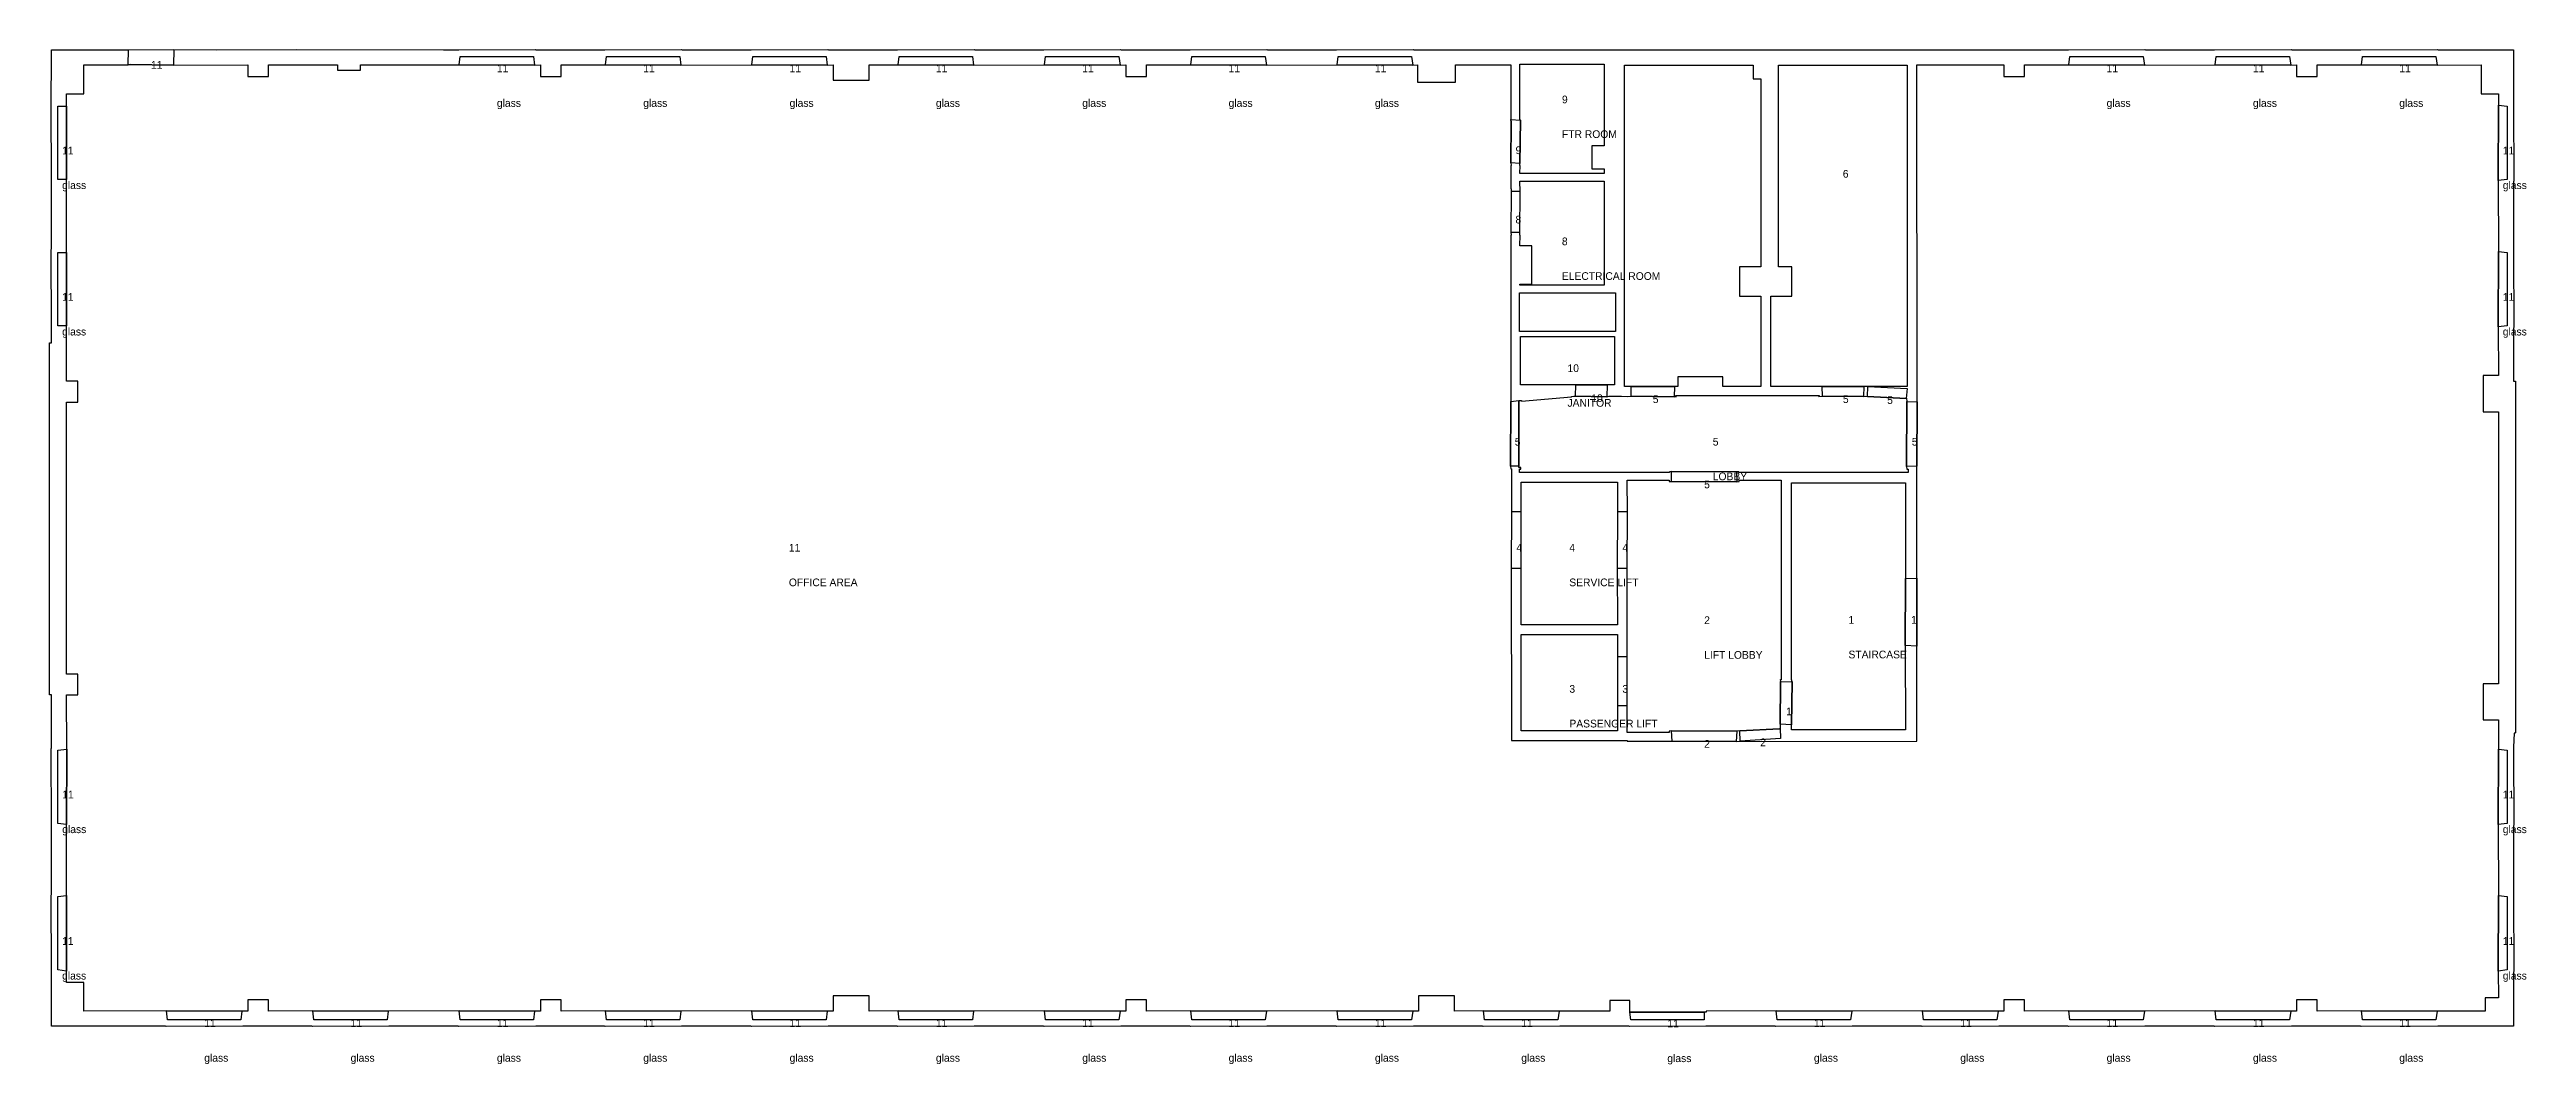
# Model space of a CAD drawing. Header units: metres. Extents: x -87.2 to 11.9, y 138.3 to 164.6.
# Drawn here: x -87.2 to -22.8, y 138.3 to 164.6 of the extents above; entities that cross this region are included whole.
import ezdxf

# ---------------------------------------------------------------- set-up
doc = ezdxf.new("R2010")
doc.units = ezdxf.units.M
for name, color, linetype in [('BuildingOutline', 6, 'Continuous'), ('Door', 181, 'Continuous'), ('DoorDetail', 181, 'Continuous'), ('Floor', 4, 'Continuous'), ('Space', 3, 'Continuous'), ('SpaceDetail', 3, 'Continuous'), ('Window', 57, 'Continuous'), ('WindowDetail', 57, 'Continuous')]:
    doc.layers.add(name, color=color, linetype=linetype)

# ---------------------------------------------------------------- blocks, each defined once
blk = doc.blocks.new('SpaceDetail')
for tag, p in [('SPACENUMBER', (0, -0.3)), ('UNITNUMBER', (0, -0.6)), ('SPACEUSAGE', (0, -1.2)), ('FLOORNUMBER', (0, -0.9))]:
    blk.add_attdef(tag, p, '', height=0.2)
blk = doc.blocks.new('DoorDetail')
for tag, p in [('SPACENUMBER', (0, -0.3)), ('UNITNUMBER', (0, -0.6)), ('TYPE', (0, -1.2)), ('FLOORNUMBER', (0, -0.9))]:
    blk.add_attdef(tag, p, '', height=0.2)
blk = doc.blocks.new('WindowDetail')
for tag, p in [('SPACENUMBER', (0, -0.3)), ('UNITNUMBER', (0, -0.6)), ('TYPE', (0, -1.2)), ('FLOORNUMBER', (0, -0.9))]:
    blk.add_attdef(tag, p, '', height=0.2)

msp = doc.modelspace()

# ---------------------------------------------------------------- linework, layer by layer
at = {"layer": 'BuildingOutline'}
msp.add_lwpolyline([(-68.936, 139.257), (-68.956, 139.267), (-69.028, 139.267), (-70.256, 139.267), (-70.736, 139.267), (-70.756, 139.267), (-72.736, 139.257), (-72.756, 139.267), (-72.766, 139.267), (-72.828, 139.267), (-74.056, 139.267), (-74.516, 139.267), (-74.536, 139.267), (-76.536, 139.257), (-76.556, 139.267), (-76.628, 139.267), (-77.856, 139.267), (-78.336, 139.267), (-78.356, 139.267), (-80.336, 139.257), (-80.356, 139.267), (-80.366, 139.267), (-80.428, 139.267), (-81.656, 139.267), (-82.116, 139.267), (-82.136, 139.267), (-82.146, 139.267), (-84.136, 139.257), (-84.156, 139.267), (-84.228, 139.267), (-85.456, 139.267), (-87.114, 139.267), (-87.114, 139.424), (-87.114, 139.444), (-87.114, 140.687), (-87.124, 142.667), (-87.114, 142.687), (-87.113, 142.759), (-87.114, 143.987), (-87.114, 144.467), (-87.114, 144.477), (-87.124, 146.467), (-87.114, 146.487), (-87.114, 146.559), (-87.114, 147.787), (-87.114, 147.867), (-87.144, 147.867), (-87.164, 147.867), (-87.164, 147.982), (-87.164, 157.002), (-87.114, 157.002), (-87.114, 157.402), (-87.124, 159.382), (-87.114, 159.474), (-87.114, 160.702), (-87.114, 161.182), (-87.114, 161.202), (-87.124, 163.182), (-87.114, 164.424), (-87.114, 164.444), (-87.114, 164.602), (-85.115, 164.602), (-83.935, 164.612), (-82.828, 164.602), (-80.763, 164.612), (-76.936, 164.602), (-76.536, 164.602), (-74.556, 164.612), (-74.536, 164.602), (-74.464, 164.602), (-73.236, 164.602), (-72.756, 164.602), (-72.746, 164.602), (-70.756, 164.612), (-70.736, 164.602), (-70.664, 164.602), (-69.436, 164.602), (-68.956, 164.602), (-68.946, 164.602), (-66.956, 164.612), (-66.936, 164.602), (-66.864, 164.602), (-65.636, 164.602), (-65.156, 164.602), (-65.146, 164.602), (-63.156, 164.612), (-63.136, 164.602), (-63.064, 164.602), (-61.836, 164.602), (-61.356, 164.602), (-61.346, 164.602), (-59.356, 164.612), (-59.336, 164.602), (-59.264, 164.602), (-58.036, 164.602), (-57.556, 164.602), (-57.546, 164.602), (-55.556, 164.612), (-55.536, 164.602), (-55.464, 164.602), (-54.236, 164.602), (-53.756, 164.602), (-53.746, 164.602), (-51.756, 164.612), (-51.736, 164.602), (-51.664, 164.602), (-50.436, 164.602), (-50.356, 164.602), (-35.156, 164.602), (-35.146, 164.602), (-34.736, 164.602), (-32.756, 164.612), (-32.736, 164.602), (-32.664, 164.602), (-31.436, 164.602), (-30.956, 164.602), (-30.946, 164.602), (-28.956, 164.612), (-28.936, 164.602), (-28.864, 164.602), (-27.636, 164.602), (-27.156, 164.602), (-27.146, 164.602), (-25.156, 164.612), (-25.136, 164.602), (-25.126, 164.602), (-25.064, 164.602), (-23.836, 164.602), (-23.356, 164.602), (-23.346, 164.602), (-23.179, 164.602), (-23.179, 163.222), (-23.179, 163.202), (-23.179, 163.192), (-23.169, 161.202), (-23.179, 161.182), (-23.179, 161.11), (-23.179, 159.882), (-23.179, 159.402), (-23.179, 159.391), (-23.169, 157.402), (-23.179, 157.382), (-23.179, 157.372), (-23.179, 157.31), (-23.179, 156.082), (-23.179, 156.002), (-23.129, 156.002), (-23.129, 146.887), (-23.129, 146.877), (-23.149, 146.867), (-23.163, 146.867), (-23.179, 146.507), (-23.179, 146.487), (-23.179, 146.477), (-23.169, 144.487), (-23.179, 144.467), (-23.179, 144.457), (-23.179, 144.395), (-23.179, 143.167), (-23.179, 142.707), (-23.179, 142.687), (-23.179, 142.677), (-23.169, 140.687), (-23.179, 140.667), (-23.179, 140.657), (-23.179, 140.595), (-23.179, 139.367), (-23.179, 139.267), (-23.336, 139.267), (-23.356, 139.267), (-25.116, 139.267), (-25.136, 139.267), (-25.146, 139.267), (-27.136, 139.257), (-27.156, 139.267), (-27.166, 139.267), (-27.228, 139.267), (-28.456, 139.267), (-28.916, 139.267), (-28.936, 139.267), (-28.946, 139.267), (-30.936, 139.257), (-30.956, 139.267), (-31.028, 139.267), (-32.256, 139.267), (-32.736, 139.267), (-32.756, 139.267), (-34.736, 139.257), (-34.756, 139.267), (-34.766, 139.267), (-34.828, 139.267), (-36.056, 139.267), (-36.516, 139.267), (-36.536, 139.267), (-36.546, 139.267), (-38.536, 139.257), (-38.556, 139.267), (-38.628, 139.267), (-39.856, 139.267), (-40.336, 139.267), (-40.356, 139.267), (-42.336, 139.257), (-42.356, 139.267), (-42.428, 139.267), (-43.656, 139.267), (-44.136, 139.267), (-44.156, 139.267), (-46.136, 139.257), (-46.156, 139.267), (-46.166, 139.267), (-46.228, 139.267), (-47.456, 139.267), (-47.916, 139.267), (-47.936, 139.267), (-47.946, 139.267), (-49.936, 139.257), (-49.956, 139.267), (-49.966, 139.267), (-50.028, 139.267), (-51.256, 139.267), (-51.716, 139.267), (-51.736, 139.267), (-51.746, 139.267), (-53.736, 139.257), (-53.756, 139.267), (-53.828, 139.267), (-55.056, 139.267), (-55.536, 139.267), (-55.556, 139.267), (-57.536, 139.257), (-57.556, 139.267), (-57.566, 139.267), (-57.628, 139.267), (-58.856, 139.267), (-59.316, 139.267), (-59.336, 139.267), (-59.346, 139.267), (-61.336, 139.257), (-61.356, 139.267), (-61.428, 139.267), (-62.656, 139.267), (-63.136, 139.267), (-63.156, 139.267), (-65.136, 139.257), (-65.156, 139.267), (-65.166, 139.267), (-65.228, 139.267), (-66.456, 139.267), (-66.916, 139.267), (-66.936, 139.267), (-66.946, 139.267)], close=True, dxfattribs=at)
at = {"layer": 'Door'}
for points in [[(-85.115, 164.602), (-83.935, 164.612), (-83.945, 164.204), (-85.065, 164.224), (-85.125, 164.214)], [(-49.206, 162.729), (-49.216, 162.799), (-48.966, 162.779), (-48.986, 161.659), (-49.216, 161.669)], [(-49.206, 160.929), (-49.216, 159.869), (-48.986, 159.869), (-48.976, 160.929)], [(-46.727, 155.6), (-47.534, 155.614), (-47.532, 155.914), (-46.715, 155.914)], [(-46.09, 155.614), (-46.089, 155.864), (-44.967, 155.864), (-44.979, 155.6)], [(-41.126, 155.614), (-41.136, 155.864), (-40.052, 155.864), (-40.062, 155.604)], [(-39.955, 155.61), (-39.943, 155.864), (-38.929, 155.818), (-38.951, 155.555)], [(-49.216, 155.48), (-49.009, 155.5), (-49.009, 155.464), (-49.009, 153.804), (-49.225, 153.803)], [(-38.931, 155.48), (-38.668, 155.466), (-38.678, 153.803), (-38.941, 153.788)], [(-43.355, 153.653), (-43.35, 153.389), (-45.042, 153.399), (-45.042, 153.664)], [(-48.946, 151.154), (-48.946, 152.614), (-49.196, 152.614), (-49.206, 151.154)], [(-46.196, 151.154), (-46.186, 152.614), (-46.446, 152.614), (-46.456, 151.154)], [(-38.966, 150.881), (-38.677, 150.891), (-38.677, 149.132), (-38.976, 149.142)], [(-46.196, 147.589), (-46.196, 148.849), (-46.446, 148.849), (-46.446, 147.589)], [(-42.216, 148.164), (-42.218, 148.214), (-41.912, 148.204), (-41.926, 147.085), (-42.226, 147.104)], [(-45.027, 146.666), (-45.042, 146.929), (-43.35, 146.919), (-43.365, 146.656)], [(-43.259, 146.666), (-43.266, 146.93), (-42.24, 146.986), (-42.221, 146.997), (-42.214, 146.734)]]:
    msp.add_lwpolyline(points, close=True, dxfattribs=at)
at = {"layer": 'Floor'}
msp.add_lwpolyline([(-68.936, 139.257), (-68.956, 139.267), (-69.028, 139.267), (-70.256, 139.267), (-70.736, 139.267), (-70.756, 139.267), (-72.736, 139.257), (-72.756, 139.267), (-72.766, 139.267), (-72.828, 139.267), (-74.056, 139.267), (-74.516, 139.267), (-74.536, 139.267), (-76.536, 139.257), (-76.556, 139.267), (-76.628, 139.267), (-77.856, 139.267), (-78.336, 139.267), (-78.356, 139.267), (-80.336, 139.257), (-80.356, 139.267), (-80.366, 139.267), (-80.428, 139.267), (-81.656, 139.267), (-82.116, 139.267), (-82.136, 139.267), (-82.146, 139.267), (-84.136, 139.257), (-84.156, 139.267), (-84.228, 139.267), (-85.456, 139.267), (-87.114, 139.267), (-87.114, 139.424), (-87.114, 139.444), (-87.114, 140.687), (-87.124, 142.667), (-87.114, 142.687), (-87.113, 142.759), (-87.114, 143.987), (-87.114, 144.467), (-87.114, 144.477), (-87.124, 146.467), (-87.114, 146.487), (-87.114, 146.559), (-87.114, 147.787), (-87.114, 147.867), (-87.144, 147.867), (-87.164, 147.867), (-87.164, 147.982), (-87.164, 157.002), (-87.114, 157.002), (-87.114, 157.402), (-87.124, 159.382), (-87.114, 159.474), (-87.114, 160.702), (-87.114, 161.182), (-87.114, 161.202), (-87.124, 163.182), (-87.114, 164.424), (-87.114, 164.444), (-87.114, 164.602), (-85.115, 164.602), (-83.935, 164.612), (-82.828, 164.602), (-80.763, 164.612), (-76.936, 164.602), (-76.536, 164.602), (-74.556, 164.612), (-74.536, 164.602), (-74.464, 164.602), (-73.236, 164.602), (-72.756, 164.602), (-72.746, 164.602), (-70.756, 164.612), (-70.736, 164.602), (-70.664, 164.602), (-69.436, 164.602), (-68.956, 164.602), (-68.946, 164.602), (-66.956, 164.612), (-66.936, 164.602), (-66.864, 164.602), (-65.636, 164.602), (-65.156, 164.602), (-65.146, 164.602), (-63.156, 164.612), (-63.136, 164.602), (-63.064, 164.602), (-61.836, 164.602), (-61.356, 164.602), (-61.346, 164.602), (-59.356, 164.612), (-59.336, 164.602), (-59.264, 164.602), (-58.036, 164.602), (-57.556, 164.602), (-57.546, 164.602), (-55.556, 164.612), (-55.536, 164.602), (-55.464, 164.602), (-54.236, 164.602), (-53.756, 164.602), (-53.746, 164.602), (-51.756, 164.612), (-51.736, 164.602), (-51.664, 164.602), (-50.436, 164.602), (-50.356, 164.602), (-35.156, 164.602), (-35.146, 164.602), (-34.736, 164.602), (-32.756, 164.612), (-32.736, 164.602), (-32.664, 164.602), (-31.436, 164.602), (-30.956, 164.602), (-30.946, 164.602), (-28.956, 164.612), (-28.936, 164.602), (-28.864, 164.602), (-27.636, 164.602), (-27.156, 164.602), (-27.146, 164.602), (-25.156, 164.612), (-25.136, 164.602), (-25.126, 164.602), (-25.064, 164.602), (-23.836, 164.602), (-23.356, 164.602), (-23.346, 164.602), (-23.179, 164.602), (-23.179, 163.222), (-23.179, 163.202), (-23.179, 163.192), (-23.169, 161.202), (-23.179, 161.182), (-23.179, 161.11), (-23.179, 159.882), (-23.179, 159.402), (-23.179, 159.391), (-23.169, 157.402), (-23.179, 157.382), (-23.179, 157.372), (-23.179, 157.31), (-23.179, 156.082), (-23.179, 156.002), (-23.129, 156.002), (-23.129, 146.887), (-23.129, 146.877), (-23.149, 146.867), (-23.163, 146.867), (-23.179, 146.507), (-23.179, 146.487), (-23.179, 146.477), (-23.169, 144.487), (-23.179, 144.467), (-23.179, 144.457), (-23.179, 144.395), (-23.179, 143.167), (-23.179, 142.707), (-23.179, 142.687), (-23.179, 142.677), (-23.169, 140.687), (-23.179, 140.667), (-23.179, 140.657), (-23.179, 140.595), (-23.179, 139.367), (-23.179, 139.267), (-23.336, 139.267), (-23.356, 139.267), (-25.116, 139.267), (-25.136, 139.267), (-25.146, 139.267), (-27.136, 139.257), (-27.156, 139.267), (-27.166, 139.267), (-27.228, 139.267), (-28.456, 139.267), (-28.916, 139.267), (-28.936, 139.267), (-28.946, 139.267), (-30.936, 139.257), (-30.956, 139.267), (-31.028, 139.267), (-32.256, 139.267), (-32.736, 139.267), (-32.756, 139.267), (-34.736, 139.257), (-34.756, 139.267), (-34.766, 139.267), (-34.828, 139.267), (-36.056, 139.267), (-36.516, 139.267), (-36.536, 139.267), (-36.546, 139.267), (-38.536, 139.257), (-38.556, 139.267), (-38.628, 139.267), (-39.856, 139.267), (-40.336, 139.267), (-40.356, 139.267), (-42.336, 139.257), (-42.356, 139.267), (-42.428, 139.267), (-43.656, 139.267), (-44.136, 139.267), (-44.156, 139.267), (-46.136, 139.257), (-46.156, 139.267), (-46.166, 139.267), (-46.228, 139.267), (-47.456, 139.267), (-47.916, 139.267), (-47.936, 139.267), (-47.946, 139.267), (-49.936, 139.257), (-49.956, 139.267), (-49.966, 139.267), (-50.028, 139.267), (-51.256, 139.267), (-51.716, 139.267), (-51.736, 139.267), (-51.746, 139.267), (-53.736, 139.257), (-53.756, 139.267), (-53.828, 139.267), (-55.056, 139.267), (-55.536, 139.267), (-55.556, 139.267), (-57.536, 139.257), (-57.556, 139.267), (-57.566, 139.267), (-57.628, 139.267), (-58.856, 139.267), (-59.316, 139.267), (-59.336, 139.267), (-59.346, 139.267), (-61.336, 139.257), (-61.356, 139.267), (-61.428, 139.267), (-62.656, 139.267), (-63.136, 139.267), (-63.156, 139.267), (-65.136, 139.257), (-65.156, 139.267), (-65.166, 139.267), (-65.228, 139.267), (-66.456, 139.267), (-66.916, 139.267), (-66.936, 139.267), (-66.946, 139.267)], close=True, dxfattribs=at)
at = {"layer": 'Space'}
for points in [[(-86.726, 142.657), (-86.726, 144.497), (-86.716, 146.457), (-86.726, 147.864), (-86.426, 147.864), (-86.426, 148.404), (-86.726, 148.404), (-86.726, 155.464), (-86.426, 155.464), (-86.426, 156.004), (-86.726, 156.004), (-86.726, 157.441), (-86.726, 159.343), (-86.726, 161.241), (-86.726, 163.143), (-86.726, 163.464), (-86.276, 163.464), (-86.276, 164.214), (-85.125, 164.214), (-85.065, 164.224), (-83.945, 164.204), (-82.016, 164.214), (-82.016, 163.914), (-81.476, 163.914), (-81.476, 164.214), (-79.685, 164.214), (-79.685, 164.078), (-79.085, 164.078), (-79.085, 164.214), (-76.526, 164.214), (-74.566, 164.204), (-74.416, 164.214), (-74.416, 163.914), (-73.876, 163.914), (-73.876, 164.214), (-72.726, 164.214), (-70.766, 164.204), (-68.926, 164.214), (-66.966, 164.204), (-66.816, 164.214), (-66.816, 163.814), (-65.876, 163.814), (-65.876, 164.214), (-65.126, 164.214), (-63.166, 164.204), (-61.326, 164.214), (-59.366, 164.204), (-59.216, 164.214), (-59.216, 163.914), (-58.676, 163.914), (-58.676, 164.214), (-57.526, 164.214), (-55.566, 164.204), (-53.726, 164.214), (-51.766, 164.204), (-51.641, 164.214), (-51.641, 163.764), (-50.651, 163.764), (-50.651, 164.214), (-49.216, 164.214), (-49.216, 162.799), (-49.206, 162.729), (-49.216, 161.669), (-49.206, 161.599), (-49.216, 161.599), (-49.216, 160.999), (-49.206, 160.999), (-49.206, 160.929), (-49.216, 159.869), (-49.206, 159.799), (-49.216, 159.799), (-49.216, 155.48), (-49.225, 153.803), (-49.216, 153.734), (-49.196, 153.734), (-49.196, 152.614), (-49.206, 151.154), (-49.196, 146.684), (-46.196, 146.684), (-46.196, 146.664), (-45.027, 146.666), (-43.365, 146.656), (-38.676, 146.664), (-38.677, 149.132), (-38.677, 150.891), (-38.678, 153.803), (-38.668, 155.466), (-38.676, 164.214), (-36.416, 164.214), (-36.416, 163.914), (-35.876, 163.914), (-35.876, 164.214), (-34.726, 164.214), (-32.766, 164.204), (-30.926, 164.214), (-28.966, 164.204), (-28.816, 164.214), (-28.816, 163.914), (-28.276, 163.914), (-28.276, 164.214), (-27.126, 164.214), (-25.166, 164.204), (-24.016, 164.214), (-24.016, 163.464), (-23.566, 163.464), (-23.566, 163.172), (-23.576, 161.212), (-23.566, 159.372), (-23.576, 157.412), (-23.566, 156.154), (-23.966, 156.154), (-23.966, 155.214), (-23.566, 155.214), (-23.566, 148.154), (-23.966, 148.154), (-23.966, 147.214), (-23.566, 147.214), (-23.566, 146.457), (-23.576, 144.497), (-23.566, 142.657), (-23.576, 140.697), (-23.566, 140.004), (-23.916, 140.004), (-23.916, 139.654), (-25.166, 139.654), (-27.126, 139.664), (-28.276, 139.654), (-28.276, 139.954), (-28.816, 139.954), (-28.816, 139.654), (-28.966, 139.654), (-30.926, 139.664), (-32.766, 139.654), (-34.726, 139.664), (-35.876, 139.654), (-35.876, 139.954), (-36.416, 139.954), (-36.416, 139.654), (-36.566, 139.654), (-38.526, 139.664), (-40.366, 139.654), (-42.326, 139.664), (-44.146, 139.654), (-44.146, 139.634), (-44.195, 139.634), (-46.126, 139.634), (-46.126, 139.934), (-46.646, 139.934), (-46.646, 139.654), (-47.966, 139.654), (-49.926, 139.664), (-50.676, 139.654), (-50.676, 140.054), (-51.616, 140.054), (-51.616, 139.654), (-51.766, 139.654), (-53.726, 139.664), (-55.566, 139.654), (-57.526, 139.664), (-58.676, 139.654), (-58.676, 139.954), (-59.216, 139.954), (-59.216, 139.654), (-59.366, 139.654), (-61.326, 139.664), (-63.166, 139.654), (-65.126, 139.664), (-65.876, 139.654), (-65.876, 140.054), (-66.816, 140.054), (-66.816, 139.654), (-66.966, 139.654), (-68.926, 139.664), (-70.766, 139.654), (-72.726, 139.664), (-73.876, 139.654), (-73.876, 139.954), (-74.416, 139.954), (-74.416, 139.654), (-74.566, 139.654), (-76.526, 139.664), (-78.366, 139.654), (-80.326, 139.664), (-81.476, 139.654), (-81.476, 139.954), (-82.016, 139.954), (-82.016, 139.654), (-82.166, 139.654), (-84.126, 139.664), (-86.276, 139.654), (-86.276, 140.404), (-86.726, 140.404), (-86.726, 140.697)], [(-48.986, 161.599), (-48.986, 161.659), (-48.966, 162.779), (-48.981, 162.799), (-48.981, 164.234), (-46.796, 164.234), (-46.796, 162.114), (-47.116, 162.114), (-47.116, 161.514), (-46.796, 161.514), (-46.796, 161.399), (-48.981, 161.399), (-48.976, 161.599)], [(-46.266, 155.864), (-46.266, 164.204), (-42.926, 164.204), (-42.926, 163.854), (-42.726, 163.854), (-42.726, 158.969), (-43.276, 158.969), (-43.276, 158.209), (-42.726, 158.209), (-42.726, 155.864), (-43.716, 155.864), (-43.716, 156.114), (-44.876, 156.114), (-44.876, 155.864), (-44.967, 155.864), (-46.089, 155.864)], [(-42.466, 155.864), (-42.466, 158.209), (-41.916, 158.209), (-41.916, 158.969), (-42.266, 158.969), (-42.266, 164.204), (-38.926, 164.204), (-38.926, 155.864), (-39.943, 155.864), (-40.052, 155.864), (-41.136, 155.864)], [(-46.796, 161.199), (-46.796, 158.499), (-48.981, 158.499), (-48.981, 158.519), (-48.674, 158.519), (-48.674, 159.519), (-48.981, 159.519), (-48.976, 159.799), (-48.986, 159.799), (-48.986, 159.869), (-48.976, 160.929), (-48.981, 161.199)], [(-48.996, 158.299), (-46.496, 158.299), (-46.496, 157.299), (-48.996, 157.299)], [(-48.966, 155.914), (-48.966, 157.169), (-46.526, 157.169), (-46.526, 155.914), (-46.715, 155.914), (-47.532, 155.914)], [(-49.009, 155.464), (-49.009, 155.5), (-48.942, 155.5), (-48.941, 155.491), (-47.642, 155.599), (-47.642, 155.609), (-47.633, 155.61), (-47.632, 155.6), (-47.632, 155.61), (-47.582, 155.614), (-47.534, 155.614), (-46.727, 155.6), (-46.666, 155.614), (-46.341, 155.619), (-46.178, 155.61), (-46.09, 155.614), (-44.979, 155.6), (-44.919, 155.61), (-44.928, 155.614), (-44.928, 155.634), (-41.214, 155.634), (-41.214, 155.614), (-41.224, 155.61), (-41.126, 155.614), (-40.062, 155.604), (-40.005, 155.614), (-39.955, 155.61), (-38.951, 155.555), (-38.941, 155.564), (-38.931, 155.48), (-38.941, 153.788), (-38.931, 153.724), (-38.896, 153.724), (-38.896, 153.634), (-43.296, 153.634), (-43.296, 153.654), (-43.355, 153.653), (-45.042, 153.664), (-45.096, 153.654), (-45.096, 153.634), (-48.996, 153.634), (-48.996, 153.734), (-48.976, 153.734), (-48.976, 153.724), (-48.961, 153.724), (-48.961, 153.768), (-49.009, 153.768), (-49.009, 153.804)], [(-48.946, 152.614), (-48.946, 153.384), (-46.446, 153.384), (-46.446, 152.614), (-46.456, 151.154), (-46.446, 149.684), (-48.946, 149.684), (-48.946, 151.154)], [(-46.196, 148.849), (-46.196, 151.154), (-46.186, 152.614), (-46.196, 153.434), (-45.106, 153.434), (-45.106, 153.399), (-45.042, 153.399), (-43.35, 153.389), (-43.286, 153.399), (-43.286, 153.434), (-42.196, 153.434), (-42.196, 148.252), (-42.216, 148.252), (-42.221, 148.262), (-42.218, 148.214), (-42.216, 148.164), (-42.226, 147.104), (-42.221, 146.997), (-42.24, 146.986), (-43.266, 146.93), (-43.35, 146.919), (-45.042, 146.929), (-45.106, 146.919), (-45.106, 146.884), (-46.196, 146.884), (-46.196, 147.589)], [(-41.926, 147.085), (-41.912, 148.204), (-41.926, 148.264), (-41.926, 153.364), (-38.966, 153.364), (-38.966, 150.881), (-38.976, 149.142), (-38.966, 146.954), (-41.926, 146.954)], [(-46.446, 147.589), (-46.446, 146.934), (-48.946, 146.934), (-48.946, 149.434), (-46.446, 149.434), (-46.446, 148.849)]]:
    msp.add_lwpolyline(points, close=True, dxfattribs=at)
at = {"layer": 'Window'}
for points in [[(-76.497, 164.435), (-74.595, 164.435), (-74.566, 164.204), (-76.526, 164.214)], [(-72.697, 164.435), (-70.795, 164.435), (-70.766, 164.204), (-72.726, 164.214)], [(-68.897, 164.435), (-66.995, 164.435), (-66.966, 164.204), (-68.926, 164.214)], [(-63.166, 164.204), (-65.126, 164.214), (-65.097, 164.435), (-63.195, 164.435)], [(-61.326, 164.214), (-61.297, 164.435), (-59.395, 164.435), (-59.366, 164.204)], [(-57.526, 164.214), (-57.497, 164.435), (-55.595, 164.435), (-55.566, 164.204)], [(-53.697, 164.435), (-51.795, 164.435), (-51.766, 164.204), (-53.726, 164.214)], [(-34.726, 164.214), (-34.697, 164.435), (-32.795, 164.435), (-32.766, 164.204)], [(-30.897, 164.435), (-28.995, 164.435), (-28.966, 164.204), (-30.926, 164.214)], [(-27.126, 164.214), (-27.097, 164.435), (-25.195, 164.435), (-25.166, 164.204)], [(-86.947, 161.241), (-86.947, 163.143), (-86.726, 163.143), (-86.726, 161.241)], [(-23.345, 163.143), (-23.345, 161.241), (-23.576, 161.212), (-23.566, 163.172)], [(-86.947, 157.441), (-86.947, 159.343), (-86.726, 159.343), (-86.726, 157.441)], [(-23.345, 159.343), (-23.345, 157.441), (-23.576, 157.412), (-23.566, 159.372)], [(-86.947, 144.526), (-86.947, 146.428), (-86.716, 146.457), (-86.726, 144.497)], [(-23.576, 144.497), (-23.566, 146.457), (-23.345, 146.428), (-23.345, 144.526)], [(-86.947, 140.726), (-86.947, 142.628), (-86.726, 142.657), (-86.726, 140.697)], [(-23.576, 140.697), (-23.566, 142.657), (-23.345, 142.628), (-23.345, 140.726)], [(-84.126, 139.664), (-82.166, 139.654), (-82.195, 139.433), (-84.097, 139.433)], [(-80.326, 139.664), (-78.366, 139.654), (-78.395, 139.433), (-80.297, 139.433)], [(-76.526, 139.664), (-74.566, 139.654), (-74.595, 139.433), (-76.497, 139.433)], [(-72.726, 139.664), (-70.766, 139.654), (-70.795, 139.433), (-72.697, 139.433)], [(-68.897, 139.433), (-68.926, 139.664), (-66.966, 139.654), (-66.995, 139.433)], [(-65.097, 139.433), (-65.126, 139.664), (-63.166, 139.654), (-63.195, 139.433)], [(-59.395, 139.433), (-61.297, 139.433), (-61.326, 139.664), (-59.366, 139.654)], [(-57.526, 139.664), (-55.566, 139.654), (-55.595, 139.433), (-57.497, 139.433)], [(-53.726, 139.664), (-51.766, 139.654), (-51.795, 139.433), (-53.697, 139.433)], [(-49.926, 139.664), (-47.966, 139.654), (-47.995, 139.433), (-49.897, 139.433)], [(-46.126, 139.634), (-44.195, 139.634), (-44.195, 139.433), (-46.097, 139.433)], [(-42.297, 139.433), (-42.326, 139.664), (-40.366, 139.654), (-40.395, 139.433)], [(-38.497, 139.433), (-38.526, 139.664), (-36.566, 139.654), (-36.595, 139.433)], [(-34.697, 139.433), (-34.726, 139.664), (-32.766, 139.654), (-32.795, 139.433)], [(-30.897, 139.433), (-30.926, 139.664), (-28.966, 139.654), (-28.995, 139.433)], [(-27.097, 139.433), (-27.126, 139.664), (-25.166, 139.654), (-25.195, 139.433)]]:
    msp.add_lwpolyline(points, close=True, dxfattribs=at)

# ---------------------------------------------------------------- block references
at = {"layer": 'DoorDetail'}
for p, values in [((-84.53, 164.413), {'SPACENUMBER': '11'}), ((-49.094, 162.199), {'SPACENUMBER': '9'}), ((-49.096, 160.399), {'SPACENUMBER': '8'}), ((-47.127, 155.764), {'SPACENUMBER': '10'}), ((-45.531, 155.739), {'SPACENUMBER': '5'}), ((-40.594, 155.739), {'SPACENUMBER': '5'}), ((-39.444, 155.714), {'SPACENUMBER': '5'}), ((-49.115, 154.634), {'SPACENUMBER': '5'}), ((-38.804, 154.634), {'SPACENUMBER': '5'}), ((-44.197, 153.526), {'SPACENUMBER': '5'}), ((-49.074, 151.884), {'SPACENUMBER': '4'}), ((-46.321, 151.884), {'SPACENUMBER': '4'}), ((-38.824, 150.012), {'SPACENUMBER': '1'}), ((-46.321, 148.219), {'SPACENUMBER': '3'}), ((-42.07, 147.634), {'SPACENUMBER': '1'}), ((-44.196, 146.792), {'SPACENUMBER': '2'}), ((-42.74, 146.832), {'SPACENUMBER': '2'})]:
    msp.add_blockref('DoorDetail', p, dxfattribs=at).add_auto_attribs(values)
at = {"layer": 'SpaceDetail'}
for p, values in [((-47.889, 163.517), {'SPACENUMBER': '9', 'SPACEUSAGE': 'FTR ROOM'}), ((-40.596, 161.587), {'SPACENUMBER': '6'}), ((-47.891, 159.834), {'SPACENUMBER': '8', 'SPACEUSAGE': 'ELECTRICAL ROOM'}), ((-47.746, 156.542), {'SPACENUMBER': '10', 'SPACEUSAGE': 'JANITOR'}), ((-43.973, 154.634), {'SPACENUMBER': '5', 'SPACEUSAGE': 'LOBBY'}), ((-67.964, 151.884), {'SPACENUMBER': '11', 'SPACEUSAGE': 'OFFICE AREA'}), ((-47.699, 151.884), {'SPACENUMBER': '4', 'SPACEUSAGE': 'SERVICE LIFT'}), ((-44.196, 150.002), {'SPACENUMBER': '2', 'SPACEUSAGE': 'LIFT LOBBY'}), ((-40.449, 150.012), {'SPACENUMBER': '1', 'SPACEUSAGE': 'STAIRCASE'}), ((-47.696, 148.219), {'SPACENUMBER': '3', 'SPACEUSAGE': 'PASSENGER LIFT'})]:
    msp.add_blockref('SpaceDetail', p, dxfattribs=at).add_auto_attribs(values)
at = {"layer": 'WindowDetail'}
for p in [(-75.546, 164.325), (-71.746, 164.325), (-67.946, 164.325), (-64.146, 164.325), (-60.346, 164.325), (-56.546, 164.325), (-52.746, 164.325), (-33.746, 164.325), (-29.946, 164.325), (-26.146, 164.325), (-86.837, 162.192), (-23.458, 162.192), (-86.837, 158.392), (-23.458, 158.392), (-86.834, 145.477), (-23.458, 145.477), (-86.837, 141.677), (-23.458, 141.677), (-83.146, 139.544), (-79.346, 139.544), (-75.546, 139.544), (-71.746, 139.544), (-67.946, 139.544), (-64.146, 139.544), (-60.346, 139.544), (-56.546, 139.544), (-52.746, 139.544), (-48.946, 139.544), (-45.153, 139.534), (-41.346, 139.544), (-37.546, 139.544), (-33.746, 139.544), (-29.946, 139.544), (-26.146, 139.544)]:
    msp.add_blockref('WindowDetail', p, dxfattribs=at).add_auto_attribs({'SPACENUMBER': '11', 'TYPE': 'glass'})

doc.saveas('drawing.dxf')
